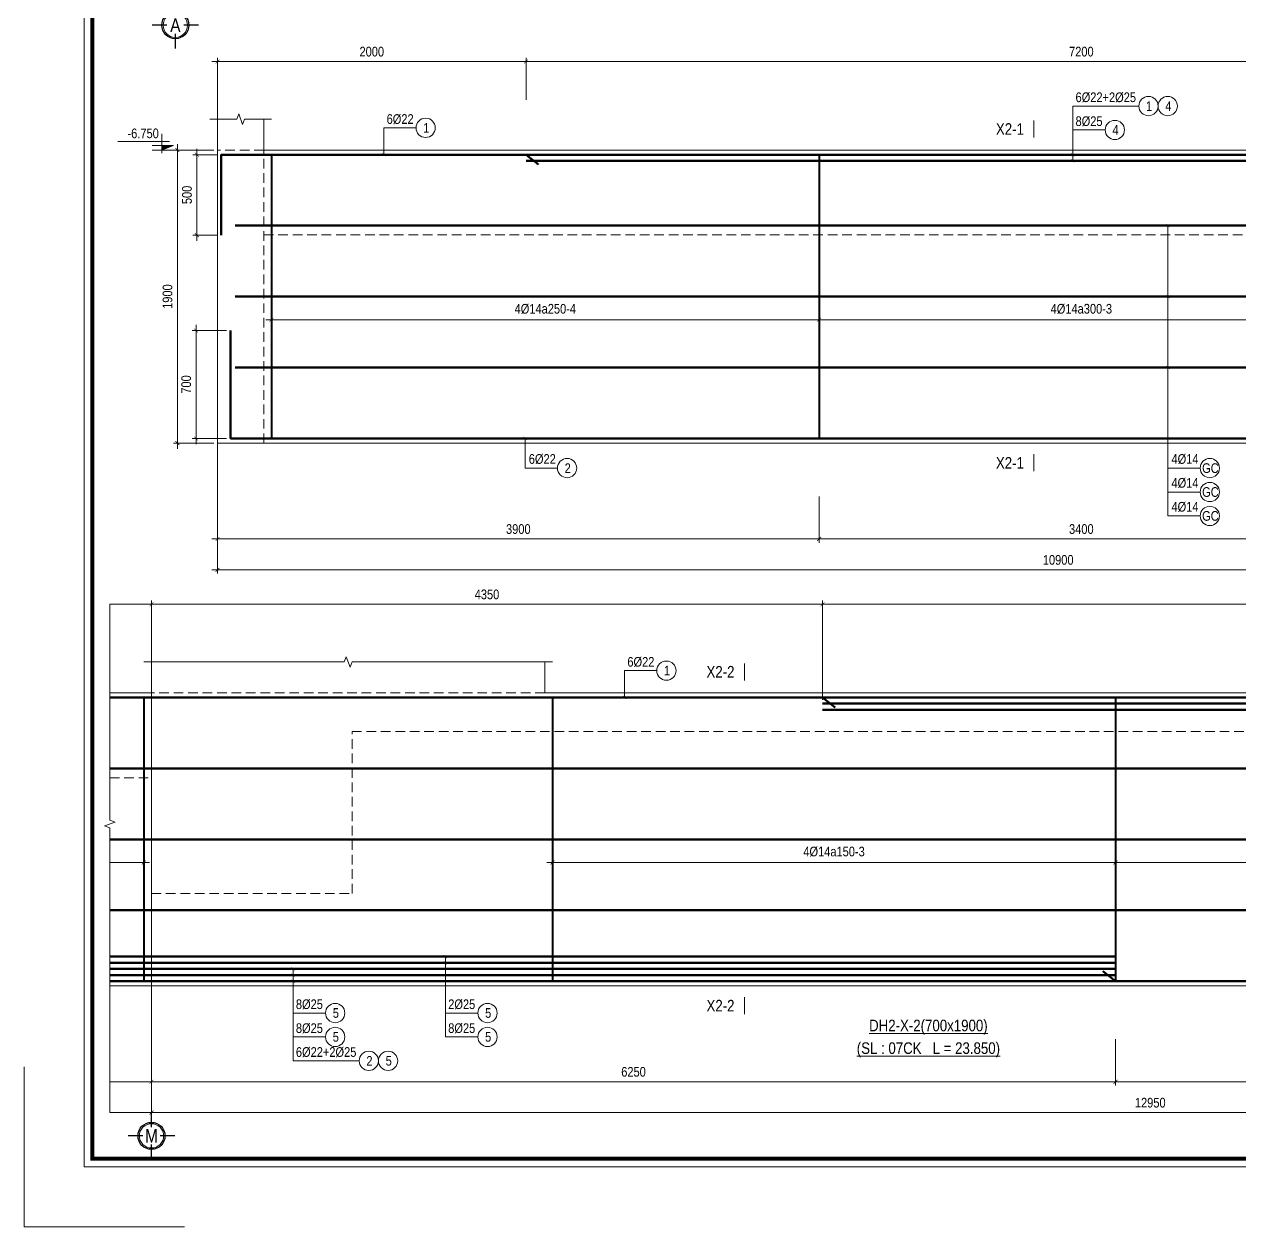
# Model space of a CAD drawing. Header units: millimetres. Extents: x 3014920 to 3563667, y -1638653 to -1356471.
# Drawn here: x 3018599 to 3026478, y -1601326 to -1593531 of the extents above; entities that cross this region are included whole.
import ezdxf
from ezdxf.enums import TextEntityAlignment as Align
from ezdxf.xclip import XClip

# ---------------------------------------------------------------- set-up
doc = ezdxf.new("R2010")
doc.units = ezdxf.units.MM
doc.header["$MEASUREMENT"] = 0
doc.header["$XCLIPFRAME"] = 0
doc.header["$PDMODE"] = 2
for name, pattern in [('6 TANG DIEN HINH 14-15$0$ACAD_ISO10W100', [18, 12, -3, 0, -3]), ('ACAD_ISO04W100', [30, 24, -3, 0, -3]), ('HIDDEN', [0.375, 0.25, -0.125])]:
    doc.linetypes.add(name, pattern=pattern)
doc.layers.get('0').update_dxf_attribs({"lineweight": 9})
doc.layers.get('Defpoints').update_dxf_attribs({"color": 10, "lineweight": 0})
for name, color, linetype, lineweight in [('2', 2, 'Continuous', 20), ('CDAI', 21, 'Continuous', 40), ('CTHEP', 50, 'Continuous', 50), ('DBAO', 90, 'Continuous', 13), ('DGIONG', 130, 'Continuous', 13), ('HATCH', 154, 'Continuous', 9), ('KTH', 154, 'Continuous', 9), ('Net khuat', 8, 'HIDDEN', 13), ('TEXT', 7, 'Continuous', 15), ('TRUC', 251, 'ACAD_ISO04W100', 9)]:
    doc.layers.add(name, color=color, linetype=linetype, lineweight=lineweight)
doc.layers.add('8', color=8, linetype='Continuous')
doc.styles.add('HELVECONDENSE', font='VHELVCN_0.TTF')
doc.styles.add('Star-HelCon', font='VHELVCN_0.TTF')
doc.styles.add('TTP-HelCon', font='VHELVCN_0.TTF')
doc.styles.add('VNI-HELVE-CONDENSE', font='VHELVCN_0.TTF')
doc.dimstyles.new('kc-25', dxfattribs={"dimtxt": 62.5, "dimasz": 20, "dimexe": 20, "dimexo": 50, "dimgap": 25, "dimtad": 3, "dimdec": 0, "dimzin": 0, "dimdsep": 46, "dimtxsty": 'VNI-HELVE-CONDENSE', "dimblk": 'DIM', "dimcen": 2.5, "dimclrd": 256, "dimclre": 154, "dimclrt": 7, "dimaunit": 1, "dimadec": 0, "dimazin": 0, "dimtfac": 1, "dimtdec": 0, "dimtix": 1, "dimtmove": 0, "dimatfit": 3, "dimldrblk": 'DOT', "dimfxl": 1, "dimtolj": 1, "dimtzin": 0, "dimarcsym": 0})
doc.dimstyles.new('TTP-25', dxfattribs={"dimscale": 25, "dimtxt": 2.5, "dimasz": 1, "dimexe": 1, "dimexo": 1, "dimgap": 0.09, "dimtad": 0, "dimdec": 4, "dimrnd": 1, "dimzin": 9, "dimdsep": 46, "dimtxsty": 'TTP-HelCon', "dimblk": 'ARCHTICK', "dimcen": 0.09, "dimdle": 1.5, "dimclrd": 256, "dimclre": 256, "dimclrt": 7, "dimadec": 0, "dimazin": 0, "dimtfac": 1, "dimtdec": 4, "dimtmove": 0, "dimatfit": 3, "dimldrblk": 'ARCHTICK', "dimfxl": 1, "dimtvp": 1, "dimtolj": 1, "dimtzin": 0, "dimarcsym": 0})

# ---------------------------------------------------------------- blocks, each defined once
blk = doc.blocks.new('_ArchTick')
at = {"color": 0, "linetype": 'ByBlock', "const_width": 0.15}
blk.add_lwpolyline([(-0.5, -0.5), (0.5, 0.5)], dxfattribs=at)
blk = doc.blocks.new('*D306')
at = {"layer": 'Defpoints', "color": 0, "transparency": 16777216}
for p in [(0, 226), (10900, 226), (0, -275)]:
    blk.add_point(p, dxfattribs=at)
at = {"layer": 'KTH', "lineweight": -2, "transparency": 16777216}
for p, q in [((0, 201), (0, -300)), ((10900, 201), (10900, -300)), ((10937.5, -275), (-37.5, -275))]:
    blk.add_line(p, q, dxfattribs=at)
at = {"layer": 'KTH', "lineweight": -2, "transparency": 16777216, "xscale": 25, "yscale": 25, "zscale": 25, "rotation": 180}
blk.add_blockref('_ArchTick', (0, -275), dxfattribs=at)
at = {"layer": 'KTH', "lineweight": -2, "transparency": 16777216, "xscale": 25, "yscale": 25, "zscale": 25}
blk.add_blockref('_ArchTick', (10900, -275), dxfattribs=at)
at = {"layer": 'KTH', "color": 7, "transparency": 16777216, "insert": (5450, -211.2), "char_height": 62.5, "attachment_point": 5, "style": 'TTP-HelCon'}
blk.add_mtext('\\A1;10900', dxfattribs=at)
blk = doc.blocks.new('*D307')
at = {"layer": 'Defpoints', "color": 0, "transparency": 16777216}
for p in [(2000, 3020.4), (2000, 2746.4), (9200, 2746.4)]:
    blk.add_point(p, dxfattribs=at)
at = {"layer": 'KTH', "lineweight": -2, "transparency": 16777216}
for p, q in [((9237.5, 3020.4), (1962.5, 3020.4)), ((2000, 2771.4), (2000, 3045.4)), ((9200, 2771.4), (9200, 3045.4))]:
    blk.add_line(p, q, dxfattribs=at)
at = {"layer": 'KTH', "lineweight": -2, "transparency": 16777216, "xscale": 25, "yscale": 25, "zscale": 25, "rotation": 180}
blk.add_blockref('_ArchTick', (2000, 3020.4), dxfattribs=at)
at = {"layer": 'KTH', "lineweight": -2, "transparency": 16777216, "xscale": 25, "yscale": 25, "zscale": 25}
blk.add_blockref('_ArchTick', (9200, 3020.4), dxfattribs=at)
at = {"layer": 'KTH', "color": 7, "transparency": 16777216, "insert": (5600, 3084.3), "char_height": 62.5, "attachment_point": 5, "style": 'TTP-HelCon'}
blk.add_mtext('\\A1;7200', dxfattribs=at)
blk = doc.blocks.new('*D308')
at = {"layer": 'Defpoints', "color": 0, "transparency": 16777216}
for p in [(0, 3020.4), (0, 2746.4), (2000, 2746.4)]:
    blk.add_point(p, dxfattribs=at)
at = {"layer": 'KTH', "lineweight": -2, "transparency": 16777216}
for p, q in [((2037.5, 3020.4), (-37.5, 3020.4)), ((0, 2771.4), (0, 3045.4)), ((2000, 2771.4), (2000, 3045.4))]:
    blk.add_line(p, q, dxfattribs=at)
at = {"layer": 'KTH', "lineweight": -2, "transparency": 16777216, "xscale": 25, "yscale": 25, "zscale": 25, "rotation": 180}
blk.add_blockref('_ArchTick', (0, 3020.4), dxfattribs=at)
at = {"layer": 'KTH', "lineweight": -2, "transparency": 16777216, "xscale": 25, "yscale": 25, "zscale": 25}
blk.add_blockref('_ArchTick', (2000, 3020.4), dxfattribs=at)
at = {"layer": 'KTH', "color": 7, "transparency": 16777216, "insert": (1000, 3084.3), "char_height": 62.5, "attachment_point": 5, "style": 'TTP-HelCon'}
blk.add_mtext('\\A1;2000', dxfattribs=at)
blk = doc.blocks.new('*D309')
at = {"layer": 'Defpoints', "color": 0, "transparency": 16777216}
for p in [(0, 226), (3900, 226), (3900, -75)]:
    blk.add_point(p, dxfattribs=at)
at = {"layer": 'KTH', "lineweight": -2, "transparency": 16777216}
for p, q in [((0, 201), (0, -100)), ((3900, 201), (3900, -100)), ((-37.5, -75), (3937.5, -75))]:
    blk.add_line(p, q, dxfattribs=at)
at = {"layer": 'KTH', "lineweight": -2, "transparency": 16777216, "xscale": 25, "yscale": 25, "zscale": 25, "rotation": 180}
blk.add_blockref('_ArchTick', (0, -75), dxfattribs=at)
at = {"layer": 'KTH', "lineweight": -2, "transparency": 16777216, "xscale": 25, "yscale": 25, "zscale": 25}
blk.add_blockref('_ArchTick', (3900, -75), dxfattribs=at)
at = {"layer": 'KTH', "color": 7, "transparency": 16777216, "insert": (1950, -11.2), "char_height": 62.5, "attachment_point": 5, "style": 'TTP-HelCon'}
blk.add_mtext('\\A1;3900', dxfattribs=at)
blk = doc.blocks.new('*D310')
at = {"layer": 'Defpoints', "color": 0, "transparency": 16777216}
for p in [(3900, 226), (7300, 226), (7300, -75)]:
    blk.add_point(p, dxfattribs=at)
at = {"layer": 'KTH', "lineweight": -2, "transparency": 16777216}
for p, q in [((3900, 201), (3900, -100)), ((7300, 201), (7300, -100)), ((3862.5, -75), (7337.5, -75))]:
    blk.add_line(p, q, dxfattribs=at)
at = {"layer": 'KTH', "lineweight": -2, "transparency": 16777216, "xscale": 25, "yscale": 25, "zscale": 25, "rotation": 180}
blk.add_blockref('_ArchTick', (3900, -75), dxfattribs=at)
at = {"layer": 'KTH', "lineweight": -2, "transparency": 16777216, "xscale": 25, "yscale": 25, "zscale": 25}
blk.add_blockref('_ArchTick', (7300, -75), dxfattribs=at)
at = {"layer": 'KTH', "color": 7, "transparency": 16777216, "insert": (5600, -11.2), "char_height": 62.5, "attachment_point": 5, "style": 'TTP-HelCon'}
blk.add_mtext('\\A1;3400', dxfattribs=at)
blk = doc.blocks.new('*D311')
at = {"layer": 'Defpoints', "color": 0, "transparency": 16777216}
for p in [(350, 1843.6), (3900, 1843.6), (3900, 1346.4)]:
    blk.add_point(p, dxfattribs=at)
at = {"layer": 'KTH', "lineweight": -2, "transparency": 16777216}
for p, q in [((350, 1818.6), (350, 1321.4)), ((3900, 1818.6), (3900, 1321.4)), ((312.5, 1346.4), (3937.5, 1346.4))]:
    blk.add_line(p, q, dxfattribs=at)
at = {"layer": 'KTH', "lineweight": -2, "transparency": 16777216, "xscale": 25, "yscale": 25, "zscale": 25, "rotation": 180}
blk.add_blockref('_ArchTick', (350, 1346.4), dxfattribs=at)
at = {"layer": 'KTH', "lineweight": -2, "transparency": 16777216, "xscale": 25, "yscale": 25, "zscale": 25}
blk.add_blockref('_ArchTick', (3900, 1346.4), dxfattribs=at)
at = {"layer": 'KTH', "color": 7, "transparency": 16777216, "insert": (2125, 1416.3), "char_height": 62.5, "attachment_point": 5, "style": 'TTP-HelCon'}
blk.add_mtext('\\A1;4Þ14a250-4', dxfattribs=at)
blk = doc.blocks.new('*D312')
at = {"layer": 'Defpoints', "color": 0, "transparency": 16777216}
for p in [(3900, 1843.6), (7300, 1843.6), (7300, 1346.4)]:
    blk.add_point(p, dxfattribs=at)
at = {"layer": 'KTH', "lineweight": -2, "transparency": 16777216}
for p, q in [((3900, 1818.6), (3900, 1321.4)), ((7300, 1818.6), (7300, 1321.4)), ((3862.5, 1346.4), (7337.5, 1346.4))]:
    blk.add_line(p, q, dxfattribs=at)
at = {"layer": 'KTH', "lineweight": -2, "transparency": 16777216, "xscale": 25, "yscale": 25, "zscale": 25, "rotation": 180}
blk.add_blockref('_ArchTick', (3900, 1346.4), dxfattribs=at)
at = {"layer": 'KTH', "lineweight": -2, "transparency": 16777216, "xscale": 25, "yscale": 25, "zscale": 25}
blk.add_blockref('_ArchTick', (7300, 1346.4), dxfattribs=at)
at = {"layer": 'KTH', "color": 7, "transparency": 16777216, "insert": (5600, 1416.3), "char_height": 62.5, "attachment_point": 5, "style": 'TTP-HelCon'}
blk.add_mtext('\\A1;4Þ14a300-3', dxfattribs=at)
blk = doc.blocks.new('dau truc')
blk.add_circle((0, 0), 180)
at = {"layer": '8'}
for p, q in [((0, 127), (0, 345)), ((-127, 0), (-345, 0)), ((0, -345), (0, -127)), ((345, 0), (127, 0))]:
    blk.add_line(p, q, dxfattribs=at)
blk.add_circle((0, 0), 200, dxfattribs=at)
at = {"layer": 'TEXT', "style": 'HELVECONDENSE'}
blk.add_attdef('A', text='', height=233, dxfattribs=at).set_placement((0, 0), align=Align.MIDDLE)
blk = doc.blocks.new('DIM')
h = blk.add_hatch(color=1)
h.paths.add_polyline_path([(0.49, 0.29, 1), (0.29, 0.49), (-0.19, 0), (0.19, 0)])
h.paths.add_polyline_path([(0.19, 0), (-0.19, 0), (-0.49, -0.29, 1), (-0.29, -0.49)])
at = {"color": 9}
for p, q in [((-0.19, 0), (-1.5, 0)), ((0.19, 0), (1.5, 0))]:
    blk.add_line(p, q, dxfattribs=at)
at = {"color": 1}
for p, q in [((-0.49, -0.29), (0.29, 0.49)), ((-0.29, -0.49), (0.49, 0.29)), ((-0.19, 0), (0.19, 0))]:
    blk.add_line(p, q, dxfattribs=at)
blk.add_arc((-0.39, -0.39), 0.138, 135, 315, dxfattribs=at)
blk = doc.blocks.new('*D315')
at = {"layer": 'Defpoints', "color": 0, "transparency": 16777216}
for p in [(0, 2446.4), (-260.4, 546.4), (0, 546.4)]:
    blk.add_point(p, dxfattribs=at)
at = {"layer": 'KTH', "lineweight": -2, "transparency": 16777216}
for p, q in [((-25, 2446.4), (-285.4, 2446.4)), ((-260.4, 2483.9), (-260.4, 508.9)), ((-25, 546.4), (-285.4, 546.4))]:
    blk.add_line(p, q, dxfattribs=at)
at = {"layer": 'KTH', "lineweight": -2, "transparency": 16777216, "xscale": 25, "yscale": 25, "zscale": 25}
for p, rotation in [((-260.4, 2446.4), 90), ((-260.4, 546.4), 270)]:
    blk.add_blockref('_ArchTick', p, dxfattribs=dict(at, rotation=rotation))
at = {"layer": 'KTH', "color": 7, "transparency": 16777216, "insert": (-324.3, 1496.4), "char_height": 62.5, "attachment_point": 5, "rotation": 90, "style": 'TTP-HelCon'}
blk.add_mtext('\\A1;1900', dxfattribs=at)
blk = doc.blocks.new('CODE')
at = {"layer": 'DBAO'}
for p, q in [((-62.5, -20), (-62.5, 105)), ((-62.5, 0), (-137.5, 30)), ((-137.5, 30), (0, 30)), ((-137.5, 0), (0, 0)), ((-112.5, 55), (223.6, 55))]:
    blk.add_line(p, q, dxfattribs=at)
at = {"layer": 'HATCH', "color": 1}
blk.add_solid([(-62.5, 0), (-137.5, 30), (-62.5, 30)], dxfattribs=at)
blk = doc.blocks.new('*D316')
at = {"layer": 'Defpoints', "color": 0, "transparency": 16777216}
for p in [(7300, 1843.6), (10850, 1843.6), (7300, 1346.4)]:
    blk.add_point(p, dxfattribs=at)
at = {"layer": 'KTH', "lineweight": -2, "transparency": 16777216}
for p, q in [((7300, 1818.6), (7300, 1321.4)), ((10850, 1818.6), (10850, 1321.4)), ((10887.5, 1346.4), (7262.5, 1346.4))]:
    blk.add_line(p, q, dxfattribs=at)
at = {"layer": 'KTH', "lineweight": -2, "transparency": 16777216, "xscale": 25, "yscale": 25, "zscale": 25, "rotation": 180}
blk.add_blockref('_ArchTick', (7300, 1346.4), dxfattribs=at)
at = {"layer": 'KTH', "lineweight": -2, "transparency": 16777216, "xscale": 25, "yscale": 25, "zscale": 25}
blk.add_blockref('_ArchTick', (10850, 1346.4), dxfattribs=at)
at = {"layer": 'KTH', "color": 7, "transparency": 16777216, "insert": (9075, 1416.3), "char_height": 62.5, "attachment_point": 5, "style": 'TTP-HelCon'}
blk.add_mtext('\\A1;4Þ14a250-3', dxfattribs=at)
blk = doc.blocks.new('*D317')
at = {"layer": 'Defpoints', "color": 0, "transparency": 16777216}
for p in [(10900, 3020.4), (9200, 2746.4), (10900, 2746.4)]:
    blk.add_point(p, dxfattribs=at)
at = {"layer": 'KTH', "lineweight": -2, "transparency": 16777216}
for p, q in [((9162.5, 3020.4), (10937.5, 3020.4)), ((9200, 2771.4), (9200, 3045.4)), ((10900, 2771.4), (10900, 3045.4))]:
    blk.add_line(p, q, dxfattribs=at)
at = {"layer": 'KTH', "lineweight": -2, "transparency": 16777216, "xscale": 25, "yscale": 25, "zscale": 25, "rotation": 180}
blk.add_blockref('_ArchTick', (9200, 3020.4), dxfattribs=at)
at = {"layer": 'KTH', "lineweight": -2, "transparency": 16777216, "xscale": 25, "yscale": 25, "zscale": 25}
blk.add_blockref('_ArchTick', (10900, 3020.4), dxfattribs=at)
at = {"layer": 'KTH', "color": 7, "transparency": 16777216, "insert": (10050, 3084.3), "char_height": 62.5, "attachment_point": 5, "style": 'TTP-HelCon'}
blk.add_mtext('\\A1;1700', dxfattribs=at)
blk = doc.blocks.new('*D318')
at = {"layer": 'Defpoints', "color": 0, "transparency": 16777216}
for p in [(17150, 1843.6), (19650, 1843.6), (17150, 1346.4)]:
    blk.add_point(p, dxfattribs=at)
at = {"layer": 'KTH', "lineweight": -2, "transparency": 16777216}
for p, q in [((17150, 1818.6), (17150, 1321.4)), ((19650, 1818.6), (19650, 1321.4)), ((19687.5, 1346.4), (17112.5, 1346.4))]:
    blk.add_line(p, q, dxfattribs=at)
at = {"layer": 'KTH', "lineweight": -2, "transparency": 16777216, "xscale": 25, "yscale": 25, "zscale": 25, "rotation": 180}
blk.add_blockref('_ArchTick', (17150, 1346.4), dxfattribs=at)
at = {"layer": 'KTH', "lineweight": -2, "transparency": 16777216, "xscale": 25, "yscale": 25, "zscale": 25}
blk.add_blockref('_ArchTick', (19650, 1346.4), dxfattribs=at)
at = {"layer": 'KTH', "color": 7, "transparency": 16777216, "insert": (18400, 1416.3), "char_height": 62.5, "attachment_point": 5, "style": 'TTP-HelCon'}
blk.add_mtext('\\A1;4Þ14a250-3', dxfattribs=at)
blk = doc.blocks.new('*D319')
at = {"layer": 'Defpoints', "color": 0, "transparency": 16777216}
for p in [(13500, 1818.6), (17150, 1843.6), (17150, 1346.4)]:
    blk.add_point(p, dxfattribs=at)
at = {"layer": 'KTH', "lineweight": -2, "transparency": 16777216}
for p, q in [((17150, 1818.6), (17150, 1321.4)), ((13500, 1793.6), (13500, 1321.4)), ((13462.5, 1346.4), (17187.5, 1346.4))]:
    blk.add_line(p, q, dxfattribs=at)
at = {"layer": 'KTH', "lineweight": -2, "transparency": 16777216, "xscale": 25, "yscale": 25, "zscale": 25, "rotation": 180}
blk.add_blockref('_ArchTick', (13500, 1346.4), dxfattribs=at)
at = {"layer": 'KTH', "lineweight": -2, "transparency": 16777216, "xscale": 25, "yscale": 25, "zscale": 25}
blk.add_blockref('_ArchTick', (17150, 1346.4), dxfattribs=at)
at = {"layer": 'KTH', "color": 7, "transparency": 16777216, "insert": (15325, 1416.3), "char_height": 62.5, "attachment_point": 5, "style": 'TTP-HelCon'}
blk.add_mtext('\\A1;4Þ14a150-3', dxfattribs=at)
blk = doc.blocks.new('*D321')
at = {"layer": 'Defpoints', "color": 0, "transparency": 16777216}
for p in [(7300, 226), (10900, 226), (7300, -75)]:
    blk.add_point(p, dxfattribs=at)
at = {"layer": 'KTH', "lineweight": -2, "transparency": 16777216}
for p, q in [((7300, 201), (7300, -100)), ((10900, 201), (10900, -100)), ((10937.5, -75), (7262.5, -75))]:
    blk.add_line(p, q, dxfattribs=at)
at = {"layer": 'KTH', "lineweight": -2, "transparency": 16777216, "xscale": 25, "yscale": 25, "zscale": 25, "rotation": 180}
blk.add_blockref('_ArchTick', (7300, -75), dxfattribs=at)
at = {"layer": 'KTH', "lineweight": -2, "transparency": 16777216, "xscale": 25, "yscale": 25, "zscale": 25}
blk.add_blockref('_ArchTick', (10900, -75), dxfattribs=at)
at = {"layer": 'KTH', "color": 7, "transparency": 16777216, "insert": (9100, -11.2), "char_height": 62.5, "attachment_point": 5, "style": 'TTP-HelCon'}
blk.add_mtext('\\A1;3600', dxfattribs=at)
blk = doc.blocks.new('*D322')
at = {"layer": 'Defpoints', "color": 0, "transparency": 16777216}
for p in [(10900, 226), (17150, 226), (10900, -75)]:
    blk.add_point(p, dxfattribs=at)
at = {"layer": 'KTH', "lineweight": -2, "transparency": 16777216}
for p, q in [((10900, 201), (10900, -100)), ((17150, 201), (17150, -100)), ((17187.5, -75), (10862.5, -75))]:
    blk.add_line(p, q, dxfattribs=at)
at = {"layer": 'KTH', "lineweight": -2, "transparency": 16777216, "xscale": 25, "yscale": 25, "zscale": 25, "rotation": 180}
blk.add_blockref('_ArchTick', (10900, -75), dxfattribs=at)
at = {"layer": 'KTH', "lineweight": -2, "transparency": 16777216, "xscale": 25, "yscale": 25, "zscale": 25}
blk.add_blockref('_ArchTick', (17150, -75), dxfattribs=at)
at = {"layer": 'KTH', "color": 7, "transparency": 16777216, "insert": (14025, -11.2), "char_height": 62.5, "attachment_point": 5, "style": 'TTP-HelCon'}
blk.add_mtext('\\A1;6250', dxfattribs=at)
blk = doc.blocks.new('*D323')
at = {"layer": 'Defpoints', "color": 0, "transparency": 16777216}
for p in [(17150, 226), (19650, 226), (19650, -75)]:
    blk.add_point(p, dxfattribs=at)
at = {"layer": 'KTH', "lineweight": -2, "transparency": 16777216}
for p, q in [((17150, 201), (17150, -100)), ((19650, 201), (19650, -100)), ((17112.5, -75), (19687.5, -75))]:
    blk.add_line(p, q, dxfattribs=at)
at = {"layer": 'KTH', "lineweight": -2, "transparency": 16777216, "xscale": 25, "yscale": 25, "zscale": 25, "rotation": 180}
blk.add_blockref('_ArchTick', (17150, -75), dxfattribs=at)
at = {"layer": 'KTH', "lineweight": -2, "transparency": 16777216, "xscale": 25, "yscale": 25, "zscale": 25}
blk.add_blockref('_ArchTick', (19650, -75), dxfattribs=at)
at = {"layer": 'KTH', "color": 7, "transparency": 16777216, "insert": (18400, -11.2), "char_height": 62.5, "attachment_point": 5, "style": 'TTP-HelCon'}
blk.add_mtext('\\A1;2500', dxfattribs=at)
blk = doc.blocks.new('*D324')
at = {"layer": 'Defpoints', "color": 0, "transparency": 16777216}
for p in [(10900, 226), (23850, 226), (23850, -275)]:
    blk.add_point(p, dxfattribs=at)
at = {"layer": 'KTH', "lineweight": -2, "transparency": 16777216}
for p, q in [((10900, 201), (10900, -300)), ((23850, 201), (23850, -300)), ((10862.5, -275), (23887.5, -275))]:
    blk.add_line(p, q, dxfattribs=at)
at = {"layer": 'KTH', "lineweight": -2, "transparency": 16777216, "xscale": 25, "yscale": 25, "zscale": 25, "rotation": 180}
blk.add_blockref('_ArchTick', (10900, -275), dxfattribs=at)
at = {"layer": 'KTH', "lineweight": -2, "transparency": 16777216, "xscale": 25, "yscale": 25, "zscale": 25}
blk.add_blockref('_ArchTick', (23850, -275), dxfattribs=at)
at = {"layer": 'KTH', "color": 7, "transparency": 16777216, "insert": (17375, -211.2), "char_height": 62.5, "attachment_point": 5, "style": 'TTP-HelCon'}
blk.add_mtext('\\A1;12950', dxfattribs=at)
blk = doc.blocks.new('MC')
at = {"layer": 'CTHEP', "const_width": 10, "elevation": 0}
blk.add_lwpolyline([(36, 150), (36, 0)], dxfattribs=at)
at = {"layer": 'TEXT', "style": 'TTP-HelCon'}
blk.add_attdef('A', text='', height=100, dxfattribs=at).set_placement((-50, 26), align=Align.RIGHT)
blk = doc.blocks.new('*D325')
at = {"layer": 'Defpoints', "color": 0, "transparency": 16777216}
for p in [(24.5, 2416.4), (-134.3, 1894.8), (24.5, 1894.8)]:
    blk.add_point(p, dxfattribs=at)
at = {"layer": 'KTH', "lineweight": -2, "transparency": 16777216}
for p, q in [((-134.3, 2453.9), (-134.3, 1857.3)), ((-0.5, 2416.4), (-159.3, 2416.4)), ((-0.5, 1894.8), (-159.3, 1894.8))]:
    blk.add_line(p, q, dxfattribs=at)
at = {"layer": 'KTH', "lineweight": -2, "transparency": 16777216, "xscale": 25, "yscale": 25, "zscale": 25}
for p, rotation in [((-134.3, 2416.4), 90), ((-134.3, 1894.8), 270)]:
    blk.add_blockref('_ArchTick', p, dxfattribs=dict(at, rotation=rotation))
at = {"layer": 'KTH', "color": 7, "transparency": 16777216, "insert": (-198.1, 2155.6), "char_height": 62.5, "attachment_point": 5, "rotation": 90, "style": 'TTP-HelCon'}
blk.add_mtext('\\A1;500', dxfattribs=at)
blk = doc.blocks.new('*D326')
at = {"layer": 'Defpoints', "color": 0, "transparency": 16777216}
for p in [(83.7, 1276.4), (-139.4, 576.4), (83.7, 576.4)]:
    blk.add_point(p, dxfattribs=at)
at = {"layer": 'KTH', "lineweight": -2, "transparency": 16777216}
for p, q in [((58.7, 1276.4), (-164.4, 1276.4)), ((-139.4, 1313.9), (-139.4, 538.9)), ((58.7, 576.4), (-164.4, 576.4))]:
    blk.add_line(p, q, dxfattribs=at)
at = {"layer": 'KTH', "lineweight": -2, "transparency": 16777216, "xscale": 25, "yscale": 25, "zscale": 25}
for p, rotation in [((-139.4, 1276.4), 90), ((-139.4, 576.4), 270)]:
    blk.add_blockref('_ArchTick', p, dxfattribs=dict(at, rotation=rotation))
at = {"layer": 'KTH', "color": 7, "transparency": 16777216, "insert": (-203.2, 926.4), "char_height": 62.5, "attachment_point": 5, "rotation": 90, "style": 'TTP-HelCon'}
blk.add_mtext('\\A1;700', dxfattribs=at)
blk = doc.blocks.new('*D329')
at = {"layer": 'Defpoints', "color": 0, "transparency": 16777216}
for p in [(15250, 3020.4), (15250, 2376.4), (21550, 2376.4)]:
    blk.add_point(p, dxfattribs=at)
at = {"layer": 'KTH', "lineweight": -2, "transparency": 16777216}
for p, q in [((21587.5, 3020.4), (15212.5, 3020.4)), ((15250, 2401.4), (15250, 3045.4)), ((21550, 2401.4), (21550, 3045.4))]:
    blk.add_line(p, q, dxfattribs=at)
at = {"layer": 'KTH', "lineweight": -2, "transparency": 16777216, "xscale": 25, "yscale": 25, "zscale": 25}
for p, rotation in [((15250, 3020.4), 179.9999999928344), ((21550, 3020.4), 359.9999999928344)]:
    blk.add_blockref('_ArchTick', p, dxfattribs=dict(at, rotation=rotation))
at = {"layer": 'KTH', "color": 7, "transparency": 16777216, "insert": (18400, 3084.3), "char_height": 62.5, "attachment_point": 5, "rotation": 360, "style": 'TTP-HelCon'}
blk.add_mtext('\\A1;6300', dxfattribs=at)
blk = doc.blocks.new('*D330')
at = {"layer": 'Defpoints', "color": 0, "transparency": 16777216}
for p in [(15250, 3020.4), (10900, 2732.4), (15250, 2732.4)]:
    blk.add_point(p, dxfattribs=at)
at = {"layer": 'KTH', "lineweight": -2, "transparency": 16777216}
for p, q in [((10862.5, 3020.4), (15287.5, 3020.4)), ((10900, 2757.4), (10900, 3045.4)), ((15250, 2757.4), (15250, 3045.4))]:
    blk.add_line(p, q, dxfattribs=at)
at = {"layer": 'KTH', "lineweight": -2, "transparency": 16777216, "xscale": 25, "yscale": 25, "zscale": 25, "rotation": 180}
blk.add_blockref('_ArchTick', (10900, 3020.4), dxfattribs=at)
at = {"layer": 'KTH', "lineweight": -2, "transparency": 16777216, "xscale": 25, "yscale": 25, "zscale": 25}
blk.add_blockref('_ArchTick', (15250, 3020.4), dxfattribs=at)
at = {"layer": 'KTH', "color": 7, "transparency": 16777216, "insert": (13075, 3084.3), "char_height": 62.5, "attachment_point": 5, "style": 'TTP-HelCon'}
blk.add_mtext('\\A1;4350', dxfattribs=at)
blk = doc.blocks.new('2X-1')
at = {"layer": '2', "ltscale": 300}
ref = blk.add_blockref('dau truc', (10875.45961, -1632.28798), dxfattribs=dict(at, xscale=0.4367131295148283, yscale=0.4367131295148283, zscale=0.4367131295148283))
ref.add_attrib('A', 'A', dxfattribs={"layer": 'TEXT', "height": 87.5, "style": 'HELVECONDENSE'}).set_placement((10875.45961, -1632.28798), align=Align.MIDDLE)
blk = doc.blocks.new('CHG_XX_Khung ten')
blk.add_lwpolyline([(15, 579), (826, 579), (826, 15), (15, 15)], close=True)
at = {"color": 4, "linetype": 'Continuous', "const_width": 1}
blk.add_lwpolyline([(17, 577), (824, 577), (824, 17), (17, 17)], close=True, dxfattribs=at)
at = {"layer": 'Defpoints', "color": 1, "ltscale": 2}
blk.add_lwpolyline([(40.06, 0), (0, 0), (0, 40)], dxfattribs=at)
blk = doc.blocks.new('2X-2')
at = {"layer": 'CDAI'}
for points in [[(349.9925, 2416.4235), (349.9925, 576.4235)], [(3899.9925, 2416.4235), (3899.9925, 576.4235)], [(10850.00195, 2416.4235), (10850.00195, 576.4235)], [(13500.00217, 2416.4235), (13500.00217, 576.4235)], [(17149.99467, 2416.4235), (17149.99467, 576.4235)]]:
    blk.add_lwpolyline(points, dxfattribs=at)
at = {"layer": 'CTHEP'}
for p, q in [((2081.41839, 2351.898), (1999.9925, 2416.4235)), ((15331.42056, 2351.898), (15249.99467, 2416.4235)), ((23820.00195, 1956.4235), (113.69413, 1956.4235)), ((23820.00195, 1496.4235), (113.69413, 1496.4235)), ((83.69413, 576.4235), (83.69413, 1276.4235)), ((23820.00195, 1036.4235), (113.69413, 1036.4235)), ((17068.56877, 640.94899), (17149.99467, 576.4235))]:
    blk.add_line(p, q, dxfattribs=at)
for points in [[(24.54176, 1894.79397), (24.54176, 2416.4235), (23650.00195, 2416.4235)], [(1999.9925, 2376.4235), (9200.00195, 2376.4235)], [(15249.99467, 2376.4235), (21550.00195, 2376.4235)], [(15249.99467, 2336.4235), (21550.00195, 2336.4235)], [(83.69413, 576.4235), (23820.00195, 576.4235), (23820.00195, 1276.4235)], [(7300.00195, 736.4235), (17149.99467, 736.4235)], [(7300.00195, 696.4235), (17149.99467, 696.4235)], [(7300.00195, 656.4235), (17149.99467, 656.4235)], [(7300.00195, 616.4235), (17149.99467, 616.4235)]]:
    blk.add_lwpolyline(points, dxfattribs=at)
at = {"layer": 'DBAO', "linetype": 'Continuous'}
for p, q in [((300, 2646.4235), (300, 2446.4235)), ((10900.00217, 2646.4235), (10900.00217, 2446.4235)), ((13450.00217, 2646.4235), (13450.00217, 2446.4235)), ((300, 2446.4235), (10900.00195, 2446.4235)), ((13450.00217, 2446.4235), (23850.00195, 2446.4235))]:
    blk.add_line(p, q, dxfattribs=at)
at = {"layer": 'DBAO', "linetype": 'Continuous', "flags": 128}
for points in [[(0, 2646.4235), (0, 296.4235)], [(23850.00195, 2446.4235), (23850.00195, 546.4235), (0, 546.4235)], [(0, 521.4235), (0, 296.4235)]]:
    blk.add_lwpolyline(points, dxfattribs=at)
at = {"layer": 'DGIONG', "linetype": 'Continuous', "flags": 128}
for points in [[(350, 2646.4235), (175, 2646.4235), (162.5, 2612.08003), (137.5, 2680.76697), (125, 2646.4235), (-50, 2646.4235)], [(13500.00217, 2646.4235), (12200.00206, 2646.4235), (12187.50206, 2612.08003), (12162.50206, 2680.76697), (12150.00206, 2646.4235), (10850.00217, 2646.4235)]]:
    blk.add_lwpolyline(points, dxfattribs=at)
at = {"layer": 'DGIONG'}
for centre in [(6035.14523, 2731.67183), (6160.14523, 2731.67183), (1349.13384, 2590.35083), (5817.25573, 2576.69083), (14238.11551, 2590.35083), (2266.17486, 384.37924), (6432.73419, 384.37924), (12090.96353, 370.42216), (13078.56794, 370.42216), (6432.734, 229.39824), (12090.96344, 215.44116), (13078.56794, 215.44116), (6432.73419, 74.41724), (12308.85294, 60.46016), (12433.85294, 60.46016)]:
    blk.add_circle(centre, 62.5, dxfattribs=at)
at = {"layer": 'Net khuat', "ltscale": 250}
for p, q in [((299.9925, 2446.4235), (0, 2446.4235)), ((299.9925, 2446.4235), (300, 2446.4235)), ((299.9925, 546.4235), (299.9925, 2446.4235)), ((13449.99467, 2446.4235), (10900.00217, 2446.4235)), ((10900.00217, 2446.4235), (10900.00217, 1146.4235)), ((13449.99467, 2446.4235), (13450.00217, 2446.4235)), ((12200.00217, 2196.4235), (23150.00195, 2196.4235)), ((12200.00217, 1146.4235), (12200.00217, 2196.4235)), ((300, 1896.4235), (10900.00967, 1896.4235)), ((10900.00217, 1146.4235), (12200.00217, 1146.4235))]:
    blk.add_line(p, q, dxfattribs=at)
at = {"layer": 'TRUC', "linetype": '6 TANG DIEN HINH 14-15$0$ACAD_ISO10W100', "ltscale": 1250}
for points in [[(0, 3006.9235), (0, 57.4235)], [(10900.00195, 3028.22666), (10900.00195, -112.21793)]]:
    blk.add_lwpolyline(points, dxfattribs=at)
at = {"xscale": 0.75, "yscale": 0.75, "zscale": 0.75}
for p, values in [((5265.1388, 2525.92974), {'A': 'X2-1'}), ((14716.9821, 2525.92974), {'A': 'X2-2'})]:
    blk.add_blockref('MC', p, dxfattribs=at).add_auto_attribs(values)
ref = blk.add_blockref('MC', (5265.1388, 474.86545), dxfattribs=dict(xscale=-0.75, yscale=0.75, zscale=0.75, rotation=180))
ref.add_attrib('A', 'X2-1', dxfattribs={"layer": 'TEXT', "height": 75, "style": 'TTP-HelCon'}).set_placement((5227.6388, 380.73502), align=Align.RIGHT)
ref = blk.add_blockref('MC', (14716.9821, 474.86545), dxfattribs=dict(xscale=-0.75, yscale=0.75, zscale=0.75, rotation=180))
ref.add_attrib('A', 'X2-2', dxfattribs={"layer": 'TEXT', "height": 75, "style": 'TTP-HelCon'}).set_placement((14679.4821, 380.73502), align=Align.RIGHT)
at = {"layer": '2', "ltscale": 300}
ref = blk.add_blockref('dau truc', (10900.00195, -425.86454), dxfattribs=dict(at, xscale=0.4367131295148283, yscale=0.4367131295148283, zscale=0.4367131295148283))
ref.add_attrib('A', 'M', dxfattribs={"layer": 'TEXT', "height": 87.5, "style": 'HELVECONDENSE'}).set_placement((10900.00195, -425.86454), align=Align.MIDDLE)
at = {"layer": 'KTH', "linetype": 'Continuous', "xscale": -1}
blk.add_blockref('CODE', (-422.93806, 2446.4235), dxfattribs=at)
at = {"layer": 'TEXT', "style": 'TTP-HelCon'}
for s, p in [('6Þ22+2Þ25', (5562.33735, 2757.52478, 0)), ('6Þ22', (1096.14561, 2616.20378, 0)), ('6Þ22', (13985.12728, 2616.20378, 0)), ('8Þ25', (5562.33735, 2602.54378, 0)), ('6Þ22', (2017.68663, 412.2763, 0)), ('4Þ14', (6184.24596, 412.2763, 0)), ('8Þ25', (11836.04515, 396.27511, 0)), ('2Þ25', (12823.64956, 396.27511, 0)), ('4Þ14', (6184.24577, 257.29529, 0)), ('8Þ25', (11836.04506, 241.29411, 0)), ('8Þ25', (12823.64956, 241.29411, 0)), ('4Þ14', (6184.24596, 102.31429, 0)), ('6Þ22+2Þ25', (11836.04506, 86.3131, 0))]:
    blk.add_text(s, height=62.5, dxfattribs=at).set_placement(p)
at = {"layer": 'TEXT', "style": 'Star-HelCon'}
for s, p in [('1', (6039.3119, 2731.67183)), ('4', (6164.3119, 2731.67183)), ('1', (1353.30051, 2590.35083)), ('4', (5821.4224, 2576.69083)), ('1', (14242.28217, 2590.35083)), ('2', (2270.34153, 384.37924)), ('GC', (6436.90086, 384.37924)), ('5', (12095.1302, 370.42216)), ('5', (13082.7346, 370.42216)), ('GC', (6436.90067, 229.39824)), ('5', (12095.1301, 215.44116)), ('5', (13082.7346, 215.44116)), ('GC', (6436.90086, 74.41724)), ('2', (12313.0196, 60.46016)), ('5', (12438.0196, 60.46016))]:
    blk.add_text(s, height=62.5, dxfattribs=at).set_placement(p, align=Align.MIDDLE)
at = {"layer": 'TEXT', "style": 'TTP-HelCon'}
blk.add_text('-6.750', height=62.5, dxfattribs=at).set_placement((-380.67139, 2523.41849), align=Align.RIGHT)
at = {"layer": 'KTH'}
for base, p1, p2, picture, middle in [((0, 3020.42811), (1999.9925, 2746.4235), (0, 2746.4235), '*D308', (999.99625, 3084.26144)), ((1999.9924987, 3020.4281080444), (9200.0019473732, 2746.4235000005), (1999.9924987, 2746.4235000005), '*D307', (5599.9972230366, 3084.2614413778)), ((15249.99467, 3020.42811), (10900.00195, 2732.441), (15249.99467, 2732.441), '*D330', (13074.99831, 3084.26144)), ((0, -275), (10900.0019473731, 226.0000000051), (0, 226.0000000051), '*D306', (5450.0009736866, -211.1666666667)), ((3899.9925, -75.04426), (0, 226), (3899.9925, 226), '*D309', (1949.99625, -11.21093)), ((7300.0019473732, -75.0442611868), (3899.9924987, 226), (7300.0019473732, 226), '*D310', (5599.9972230366, -11.2109278535)), ((19650.00195, -75.04426), (17149.99467, 226), (19650.00195, 226), '*D323', (18399.99831, -11.21093))]:
    dim = blk.add_linear_dim(base=base, p1=p1, p2=p2, dimstyle='TTP-25', override={"dimtmove": 1}, dxfattribs=at)
    dim.commit()
    dim.dimension.update_dxf_attribs({"geometry": picture, "text_midpoint": middle})
for base, p1, p2, angle, picture, middle in [((10900.00195, 3020.42811), (9200.00195, 2746.4235), (10900.00195, 2746.4235), 180, '*D317', (10050.00195, 3084.26144)), ((-260.43806, 546.4235), (0, 2446.4235), (0, 546.4235), 90, '*D315', (-324.27139, 1496.4235)), ((7300.00195, -75.04426), (10900.00195, 226), (7300.00195, 226), 180, '*D321', (9100.00195, -11.21093)), ((10900.00195, -75.04426), (17149.99467, 226), (10900.00195, 226), 180, '*D322', (14024.99831, -11.21093)), ((23850.00195, -275), (10900.00195, 226), (23850.00195, 226), 180, '*D324', (17375.00195, -211.16667))]:
    dim = blk.add_linear_dim(base=base, p1=p1, p2=p2, angle=angle, dimstyle='TTP-25', override={"dimtmove": 1}, dxfattribs=at)
    dim.commit()
    dim.dimension.update_dxf_attribs({"geometry": picture, "text_midpoint": middle})
for p1, p2, distance, picture, middle in [((21550.00195, 2376.4235), (15249.99467, 2376.4235), -644.00461, '*D329', (18399.99831, 3084.26144)), ((83.69413, 1276.4235), (83.69413, 576.4235), -223.07156, '*D326', (-203.21077, 926.4235))]:
    dim = blk.add_aligned_dim(p1=p1, p2=p2, distance=distance, dimstyle='TTP-25', override={"dimtmove": 1}, dxfattribs=at)
    dim.commit()
    dim.dimension.update_dxf_attribs({"geometry": picture, "text_midpoint": middle})
dim = blk.add_aligned_dim(p1=(24.54176, 2416.4235), p2=(24.54176, 1894.79397), distance=-158.8019, text='500', dimstyle='TTP-25', override={"dimtmove": 1}, dxfattribs=at)
dim.commit()
dim.dimension.update_dxf_attribs({"geometry": '*D325', "text_midpoint": (-198.09348, 2155.60873)})
for base, p1, p2, text, picture, middle in [((3899.9925, 1346.4235), (349.9925, 1843.56017), (3899.9925, 1843.56017), '4Þ14a250-4', '*D311', (2124.9925, 1416.34016)), ((7300.00195, 1346.4235), (3899.9925, 1843.56017), (7300.00195, 1843.56017), '4Þ14a300-3', '*D312', (5599.99722, 1416.34016)), ((17149.99467, 1346.4235), (13500.00217, 1818.56017), (17149.99467, 1843.56017), '4Þ14a150-3', '*D319', (15324.99842, 1416.34016))]:
    dim = blk.add_linear_dim(base=base, p1=p1, p2=p2, text=text, dimstyle='TTP-25', override={"dimtmove": 1}, dxfattribs=at)
    dim.commit()
    dim.dimension.update_dxf_attribs({"geometry": picture, "text_midpoint": middle})
for base, p1, p2, picture, middle in [((7300.00195, 1346.4235), (10850.00195, 1843.56017), (7300.00195, 1843.56017), '*D316', (9075.00195, 1416.34016)), ((17149.99467, 1346.4235), (19650.00195, 1843.56017), (17149.99467, 1843.56017), '*D318', (18399.99831, 1416.34016))]:
    dim = blk.add_linear_dim(base=base, p1=p1, p2=p2, angle=180, text='4Þ14a250-3', dimstyle='TTP-25', override={"dimtmove": 1}, dxfattribs=at)
    dim.commit()
    dim.dimension.update_dxf_attribs({"geometry": picture, "text_midpoint": middle})
at = {"layer": 'DGIONG'}
for points in [[(5543.82559, 2416.4235), (5543.82532, 2731.67183), (5972.64523, 2731.67183)], [(1077.63384, 2416.4235), (1077.63358, 2590.35083), (1286.63384, 2590.35083)], [(5543.82559, 2376.4235), (5543.82532, 2576.69083), (5754.75573, 2576.69083)], [(13966.61551, 2416.4235), (13966.61524, 2590.35083), (14175.61551, 2590.35083)], [(6161.23419, 1956.4235), (6161.23393, 384.37924), (6370.23419, 384.37924)], [(6161.234, 1496.4235), (6161.23374, 229.39824), (6370.234, 229.39824)], [(6161.23419, 1036.4235), (6161.23393, 74.41724), (6370.23419, 74.41724)], [(12805.13789, 736.4235), (12805.13753, 370.42216), (13016.06794, 370.42216)], [(11817.53338, 656.4235), (11817.53312, 370.42216), (12028.46353, 370.42216)], [(12805.13789, 696.4235), (12805.13753, 215.44116), (13016.06794, 215.44116)], [(1994.67486, 576.4235), (1994.6746, 384.37924), (2203.67486, 384.37924)], [(11817.53339, 616.4235), (11817.53303, 215.44116), (12028.46344, 215.44116)], [(11817.53334, 576.4235), (11817.53303, 60.46016), (12246.35294, 60.46016)]]:
    blk.add_leader(points, dimstyle='kc-25', override={"dimtad": 0, "dimldrblk": 'ArchTick', "dimfxl": 100, "dimarcsym": 1}, dxfattribs=at)

msp = doc.modelspace()

# ---------------------------------------------------------------- linework, layer by layer
at = {"layer": 'DGIONG', "linetype": 'Continuous', "elevation": 0, "flags": 128}
msp.add_lwpolyline([(3019152.56896, -1600586.57207), (3019152.56918, -1598740.14857), (3019118.22571, -1598727.64857), (3019186.91265, -1598702.64857), (3019152.56918, -1598690.14857), (3019152.56896, -1597291.14396)], dxfattribs=at)

# ---------------------------------------------------------------- block references
at = {"layer": 'DBAO'}
ref = msp.add_blockref('2X-1', (3008702.53856, -1591904.2974), dxfattribs=at)
XClip(ref).set_block_clipping_path([(10604.8491538079, -1998.6099254831), (23953.6429687161, 2606.921704175)])
ref = msp.add_blockref('2X-2', (3019851.35468, -1596792.43407), dxfattribs=at)
XClip(ref).set_block_clipping_path([(-1689.338908039, -845.4644999979), (13684.7448606817, 3302.2984665572)])
ref = msp.add_blockref('2X-2', (3008523.1774, -1600311.57207), dxfattribs=at)
XClip(ref).set_block_clipping_path([(10629.3915124317, -1151.4010000001), (24353.5520553989, 3285.137506275)])

# ---------------------------------------------------------------- texts
at = {"layer": 'TEXT', "color": 6, "style": 'TTP-HelCon'}
for s, p in [('%%UDH2-X-2(700x1900)', (3024459.86982, -1600059.35695)), ('%%U(SL : 07CK   L = 23.850)', (3024459.86982, -1600206.25155))]:
    msp.add_text(s, height=75, dxfattribs=at).set_placement(p, align=Align.CENTER)

# ---------------------------------------------------------------- next in the draw order: block references
at = {"color": 5, "xscale": 25.92478421704392, "yscale": 25.92478421704392, "zscale": 25.92478421704392}
msp.add_blockref('CHG_XX_Khung ten', (3018598.62735, -1601326.46106), dxfattribs=at)

doc.saveas('drawing.dxf')
